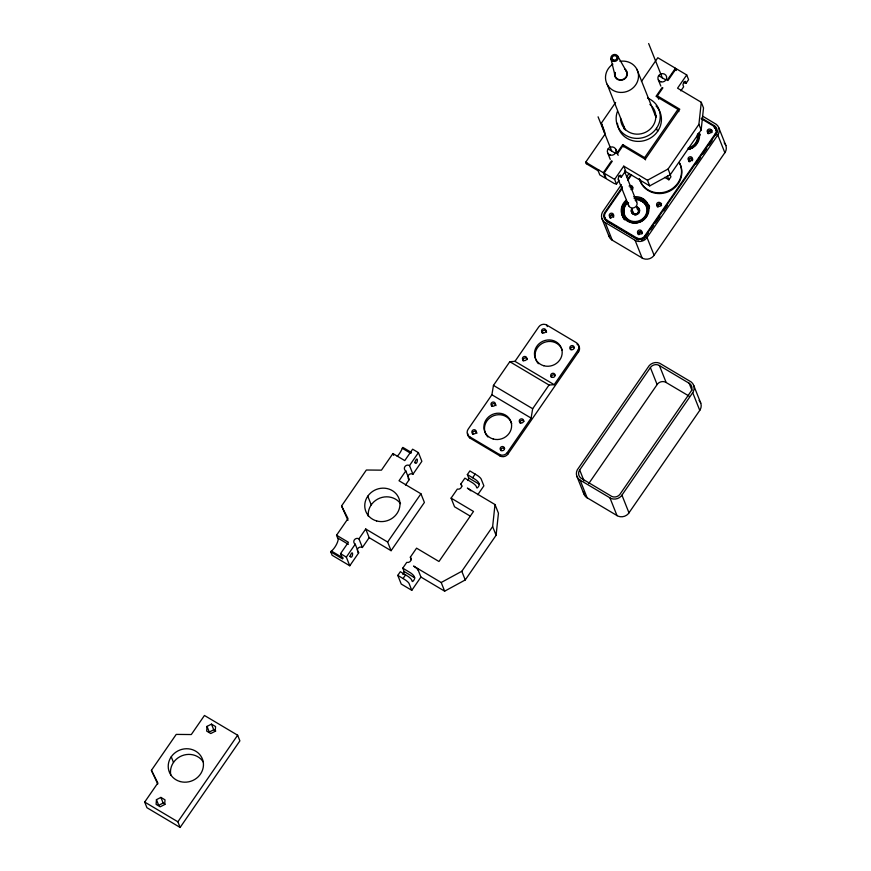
<?xml version="1.0" encoding="UTF-8"?>
<svg xmlns="http://www.w3.org/2000/svg" width="871" height="871" viewBox="0 0 871 871"><rect width="100%" height="100%" fill="white"/><g stroke="black" fill="none" stroke-linecap="round" stroke-linejoin="round"><path stroke-width="1.31" d="M156.453 799.665L156.094 804.369L160.199 806.807L164.663 804.543L165.011 799.839L160.906 797.401L156.453 799.665L158.696 805.316L163.149 803.051L165.207 804.271M207.026 726.392L206.667 731.096L210.771 733.534L215.224 731.27L215.583 726.566L211.479 724.128L207.026 726.392L209.269 732.043L213.722 729.778L215.779 730.998M417.492 568.404L420.933 577.059L444.646 591.169L465.245 579.955L496.089 535.273L492.638 526.607L495 504.549L467.368 488.119L468.642 488.979A5.574 1.187 34.6 0 1 470.895 490.852M496.089 535.273L498.452 513.215L495 504.549M624.485 170.89L649.712 185.893L670.322 174.679L701.155 130.008L698.912 124.357L701.275 102.288L677.562 88.189L686.707 74.939L676.157 68.657L667.926 80.578M701.155 130.008L703.518 107.939L701.275 102.288M578.148 345.112A5.803 5.4 -21.7 0 1 578.573 351.721L507.924 454.074A5.803 5.4 -21.7 0 1 499.932 455.914L470.242 438.255L469.643 436.752A5.803 5.4 -21.7 0 1 468.108 429.251L491.897 394.781L493.454 385.396L509.807 361.705L514.968 361.356L554.174 384.677L577.974 350.207A5.803 5.4 -21.7 0 0 576.428 342.717L546.738 325.057A5.803 5.4 -21.7 0 0 538.757 326.886L514.968 361.356M469.643 436.752L499.333 454.401A5.803 5.4 -21.7 0 0 507.314 452.572L531.114 418.102L532.671 408.717L549.024 385.026L554.174 384.677M621.393 184.587L602.405 212.219A8.808 8.198 -21.7 0 0 604.42 222.018L635.993 240.799A8.808 8.198 -21.7 0 0 646.434 238.393L718.357 134.188A8.808 8.198 -21.7 0 0 716.343 124.39L702.886 116.311M608.687 235.224A8.808 8.198 -21.7 0 0 611.464 239.721L643.038 258.502A8.808 8.198 -21.7 0 0 653.479 256.096L725.401 151.892A8.808 8.198 -21.7 0 0 724.193 142.822M579.683 469.97L579.269 470.667A6.587 6.13 -21.7 0 0 580.772 477.994L611.867 496.481A6.587 6.13 -21.7 0 0 619.662 494.695L691.269 390.948A6.587 6.13 -21.7 0 0 689.767 383.632L658.661 365.134A6.587 6.13 -21.7 0 0 650.866 366.92L579.683 469.97L584.016 480.868M692.717 392.679L693.24 391.798A8.808 8.198 -21.7 0 0 691.226 381.999L659.652 363.218A8.808 8.198 -21.7 0 0 649.222 365.613L577.299 469.817A8.808 8.198 -21.7 0 0 579.313 479.627L610.887 498.397A8.808 8.198 -21.7 0 0 621.317 496.002L692.717 392.679L699.761 410.383L628.361 513.705A8.808 8.198 -21.7 0 1 617.931 516.1L586.357 497.33A8.808 8.198 -21.7 0 1 583.428 491.767M699.761 410.383L700.284 409.501A8.808 8.198 -21.7 0 0 699.075 400.431M151.412 770.345L176.225 734.405L191.293 734.547L204.456 715.472L237.641 735.211L239.895 740.851L180.123 827.45L146.938 807.711L144.695 802.06L157.858 782.996L151.412 770.345L157.771 784.042M585.693 162.202L603.342 172.698L605.595 178.348L599.803 174.908L598.159 170.77L586.303 163.715L585.693 162.202L605.04 134.199L601.328 123.17L615.612 102.484M347.954 520.368L341.563 505.953L366.364 470.013L381.444 470.155L392.919 453.551L404.765 460.596L412.636 449.196L418.428 452.648L421.869 461.314L412.952 474.227A3.332 3.103 -21.7 0 0 407.813 476.84M641.448 81.439L657.801 57.736L675.45 68.232L676.342 70.497M586.303 163.715L586.902 162.855M418.428 452.648L409.512 465.56A3.332 3.103 -21.7 0 0 404.928 466.616A3.332 3.103 -21.7 0 0 405.81 470.928L399.027 480.748L420.943 493.792L424.395 502.447L391.09 550.701L387.639 542.034L365.722 529.002L358.939 538.833A3.332 3.103 -21.7 0 0 354.355 539.889A3.332 3.103 -21.7 0 0 355.237 544.19L358.689 552.856L349.772 565.769L332.123 555.273L330.773 551.876L331.372 551.016A7.828 2.319 -59.3 0 0 336.783 543.842A7.828 2.319 -59.3 0 0 337.61 537.919L336.544 535.219L348.008 518.604L341.563 505.953M397.198 456.295A7.828 2.319 -59.3 0 0 402.271 448.282L402.87 447.411L411.493 452.539M598.159 170.77L598.758 169.91M603.342 172.698L611.518 160.863M616.712 153.329L622.743 144.597L644.66 157.629L645.563 159.894M662.08 87.601L656.048 96.343L677.965 109.376L678.868 111.64M667.273 80.078L675.45 68.232M330.773 551.876L342.63 558.932L340.528 553.662L348.4 542.274L336.544 535.219M616.483 184.108L614.61 179.404L623.756 166.143L625.628 170.858L621.437 176.933L620.707 175.311A2.221 0.664 -59.3 0 0 619.183 176.345A2.221 0.664 -59.3 0 0 618.247 178.882L618.965 180.515L616.483 184.108L614.186 183.465L606.303 178.773L604.049 173.122L612.28 161.2M617.299 153.927L622.83 145.903L645.248 159.241L679.783 109.202L657.376 95.864L662.907 87.851M349.772 565.769L346.32 557.113L355.237 544.19M357.241 550.113A3.332 3.103 -21.7 0 1 362.39 547.5L369.173 537.668L365.722 529.002M405.483 485.049L409.261 479.583L405.81 470.928M680.839 90.867L683.637 86.817L683.006 85.053A2.221 0.664 -59.3 0 1 683.942 82.516A2.221 0.664 -59.3 0 1 685.477 81.482L686.098 83.246L683.757 82.658M180.123 827.45L177.88 821.799L237.641 735.211M626.772 176.791L629.08 173.449M622.471 186.764L604.376 213.057A6.587 6.13 -21.7 0 0 605.889 220.385L636.984 238.872A6.587 6.13 -21.7 0 0 644.78 237.086L716.387 133.35A6.587 6.13 -21.7 0 0 714.873 126.023L701.645 118.086M627.849 178.969L630.92 174.516M622.34 188.245L605.454 212.72A5.803 5.4 -21.7 0 0 606.989 220.221L607.588 221.724L637.278 239.383A5.803 5.4 -21.7 0 0 638.617 239.961M627.719 180.46L631.562 174.897M644.66 157.629L677.965 109.376M387.639 542.034L420.943 493.792M623.756 166.143L647.469 180.243L668.068 169.028L698.912 124.357M420.933 577.059L411.787 590.32L401.226 584.038L397.786 575.383L400.312 571.714L408.216 576.526A5.574 1.187 34.6 0 1 411.613 579.857L412.212 581.382A2.221 0.664 -59.3 0 0 413.747 580.347A2.221 0.664 -59.3 0 0 414.683 577.8L414.073 576.286A5.574 1.187 34.6 0 0 410.687 572.955L402.783 568.142L406.757 562.372A3.332 3.103 -21.7 0 0 410.339 557.19L416.567 548.164L438.973 561.49L473.508 511.451L451.102 498.125L457.329 489.099A3.332 3.103 -21.7 0 0 460.911 483.917L464.885 478.157L472.79 482.97A5.574 1.187 34.6 0 1 476.187 486.301L476.796 487.814A2.221 0.664 -59.3 0 0 478.321 486.78A2.221 0.664 -59.3 0 0 479.257 484.243L478.658 482.73A5.574 1.187 34.6 0 0 475.261 479.388L467.357 474.575L469.883 470.917L477.787 475.729A5.574 1.187 34.6 0 1 481.184 479.061L483.884 485.855L477.787 494.695M397.786 575.383L403.055 578.518L405.592 574.849M472.637 477.722L475.163 474.053M606.989 220.221L636.679 237.881A5.803 5.4 -21.7 0 0 644.66 236.041L715.309 133.688A5.803 5.4 -21.7 0 0 713.774 126.186L701.209 118.717M648.329 233.101L645.259 237.543L644.66 236.041M650.637 229.77L653.707 225.317M655.242 223.096L659.848 216.422M663.68 210.858L667.524 205.306M695.962 164.096L700.567 157.433M702.864 154.091L706.697 148.538M709.005 145.196L712.075 140.754M418.232 570.265A5.574 1.187 34.6 0 0 414.836 566.934L413.562 566.063L441.194 582.503L461.804 571.289L492.638 526.607M588.731 483.579L657.616 383.871A6.587 6.13 -21.7 0 1 665.411 382.086L688.994 396.044M664.725 177.336L668.874 179.796L670.953 176.791L669.951 174.298M626.772 202.126L624.387 204.794A13.892 12.934 -21.7 0 0 624.649 219.753M623.93 204.685L623.745 204.239M619.183 176.225L621.437 176.933L619.379 175.496M619.183 175.735L621.437 176.933M403.055 578.518L405.69 580.195A5.574 1.187 34.6 0 1 409.087 583.526L411.787 590.32M658.639 75.635L665.934 79.98M608.067 148.908L615.362 153.242M604.049 173.122L614.61 179.404M509.807 361.705L549.024 385.026M493.454 385.396L532.671 408.717M491.897 394.781L531.114 418.102M467.357 474.575L468.707 477.961L479.257 484.243M402.271 448.282L410.894 453.41M470.242 516.122L454.553 506.791L451.102 498.125M369.173 537.668L391.09 550.701M402.783 568.142L404.122 571.528L414.683 577.8M337.61 537.919L348.389 544.331M340.528 553.662L346.32 557.113M331.372 551.016L343.218 558.061M144.695 802.06L177.88 821.799M684.073 81.776L686.098 83.246L688.58 79.642L686.707 74.939M617.833 56.256L626.401 71.368M718.825 127.852L725.881 145.555M714.22 125.566L716.147 130.41M717.824 135.07L724.879 152.773M713.774 126.186L714.372 127.689A5.803 5.4 -21.7 0 1 716.583 133.884M715.309 133.688L715.908 135.19A5.803 5.4 -21.7 0 0 716.289 134.559M648.655 43.55L662.385 78.052M658.324 79.816L660.817 86.098M657.376 95.864L658.726 99.261M636.853 69.234L656.005 117.345M656.462 128.32L657.67 131.336M668.068 169.028L670.322 174.679M667.382 176.062L668.874 179.796M647.469 180.243L649.712 185.893M607.152 84.313L625.324 129.953M622.743 144.597L623.647 146.851M615.666 149.061L618.17 155.343M624.67 171.663L636.657 201.8M647.066 237.587L654.121 255.29M598.083 116.823L611.812 151.314M607.751 153.089L610.244 159.36M618.247 179.459L628.731 205.817M636.679 237.881L637.278 239.383M693.719 385.45L700.763 403.164M635.101 240.342L642.145 258.045M689.113 383.175L691.999 390.448M605.247 222.584L612.291 240.287M601.926 218.556L608.981 236.259M659.38 365.493L666.13 382.445M650.365 367.573L657.104 384.514M577.974 350.207L578.573 351.721M621.959 495.196L629.004 512.899M546.738 325.057L547.336 326.56M609.983 497.94L617.027 515.643M580.13 480.193L587.174 497.896M576.82 476.165L583.864 493.868M507.314 452.572L507.924 454.074M499.333 454.401L499.932 455.914M460.911 483.917L461.891 486.399M461.804 571.289L465.245 579.955M409.512 465.56L412.952 474.227M392.919 453.551L393.627 455.348M441.194 582.503L444.646 591.169M410.339 557.19L411.319 559.672M367.78 496.198L371.231 504.864M358.939 538.833L362.39 547.5M211.479 724.128L213.722 729.778M171.249 756.79L173.492 762.441M160.906 797.401L163.149 803.051M601.328 123.17L603.124 127.689M603.57 128.821L604.801 132.49M610.887 58.771L615.013 75.505M170.792 775.092A17.779 16.549 -21.7 0 1 181.974 755.734A17.779 16.549 -21.7 0 1 203.389 762.136M577.027 344.219A5.803 5.4 -21.7 0 1 577.625 344.633M491.614 406.115A2.221 2.069 -21.7 0 1 493.639 403.534A2.221 2.069 -21.7 0 1 495.969 405.657M472.681 434.324A2.221 2.069 -21.7 0 1 474.238 431.287A2.221 2.069 -21.7 0 1 476.851 433.355M500.76 450.623A2.221 2.069 -21.7 0 1 504.592 448.685M487.869 436.981A14.001 13.032 -21.7 0 1 491.745 416.61A14.001 13.032 -21.7 0 1 511.691 423.644M538.441 363.708A14.001 13.032 -21.7 0 1 537.015 361.911M536.449 360.932A14.001 13.032 -21.7 0 1 543.972 342.543A14.001 13.032 -21.7 0 1 562.263 350.371M551.332 377.35A2.221 2.069 -21.7 0 1 555.165 375.412M523.253 361.051A2.221 2.069 -21.7 0 1 524.527 358.101A2.221 2.069 -21.7 0 1 527.39 359.549M542.372 333.353A2.221 2.069 -21.7 0 1 543.929 330.316A2.221 2.069 -21.7 0 1 546.542 332.395M570.451 349.652A2.221 2.069 -21.7 0 1 574.283 347.714M470.242 438.255A5.803 5.4 -21.7 0 1 467.738 433.464M519.878 422.925A2.221 2.069 -21.7 0 1 524.026 421.422M409.261 479.583A3.332 3.103 -21.7 0 1 408.14 478.419M358.689 552.856A3.332 3.103 -21.7 0 1 357.567 551.681M368.346 516.449A17.779 16.549 -21.7 0 1 379.702 498.158A17.779 16.549 -21.7 0 1 400.518 503.656M404.122 571.528A2.221 0.664 -59.3 0 1 402.859 574.501M468.707 477.961A2.221 0.664 -59.3 0 1 467.771 480.509M649.886 104.411A17.779 16.549 -21.7 0 1 645.378 132.37A17.779 16.549 -21.7 0 1 620.588 118.173M647.534 98.075A22.265 20.73 -21.7 0 1 658.487 124.705A22.265 20.73 -21.7 0 1 630.266 137.346A22.265 20.73 -21.7 0 1 617.354 111.597M656.059 105.99A22.265 20.73 -21.7 0 1 647.991 139.327A22.265 20.73 -21.7 0 1 617.419 123.29M624.169 129.028A17.779 16.549 -21.7 0 1 624.028 126.839M654.948 114.558A17.779 16.549 -21.7 0 1 656.342 116.235M635.166 200.232A4.442 4.137 -21.7 0 1 636.549 205.665A4.442 4.137 -21.7 0 1 630.898 207.712A4.442 4.137 -21.7 0 1 628.535 202.638M689.179 161.777A2.221 2.069 -21.7 0 1 689.625 158.642A2.221 2.069 -21.7 0 1 692.826 159.328M624.463 219.59A14.001 13.032 -21.7 0 1 626.608 201.822M634.262 198.327A14.001 13.032 -21.7 0 1 649.32 208.213M638.291 234.604A2.221 2.069 -21.7 0 1 639.575 231.653A2.221 2.069 -21.7 0 1 642.428 233.101M644.268 238.665A5.803 5.4 -21.7 0 1 643.669 239.122M642.319 239.808A5.803 5.4 -21.7 0 1 641.589 240.015M610.331 218.229A2.221 2.069 -21.7 0 1 610.016 217.794M609.842 217.282A2.221 2.069 -21.7 0 1 613.663 215.344M657.409 206.906A2.221 2.069 -21.7 0 1 658.694 203.956A2.221 2.069 -21.7 0 1 661.546 205.404M607.588 221.724A5.803 5.4 -21.7 0 1 605.073 217.652M630.158 187.254A2.221 2.069 -21.7 0 1 632.782 187.646M707.981 133.633A2.221 2.069 -21.7 0 1 709.266 130.683A2.221 2.069 -21.7 0 1 712.119 132.131M699.228 132.762A14.001 13.032 -21.7 0 1 699.892 134.94M699.293 133.437A14.001 13.032 -21.7 0 1 688.297 149.366M633.663 196.813A14.001 13.032 -21.7 0 1 648.645 212.034A14.001 13.032 -21.7 0 1 628.002 221.474A14.001 13.032 -21.7 0 1 626.009 200.319M629.08 186.067A2.221 2.069 -21.7 0 1 632.498 186.579A2.221 2.069 -21.7 0 1 630.942 189.606M661.187 203.357A4.442 4.137 -21.7 0 1 661.535 203.781M630.397 187.711A1.666 1.557 -21.7 0 1 632.684 189.53M658.138 206.982A1.666 1.557 -21.7 0 1 658.868 204.435A1.666 1.557 -21.7 0 1 661.035 205.937M613.652 216.825A1.666 1.557 -21.7 0 1 613.565 217.227M611.072 218.131A1.666 1.557 -21.7 0 1 611.094 215.518A1.666 1.557 -21.7 0 1 613.62 216.411M639.02 234.68A1.666 1.557 -21.7 0 1 639.956 232.078A1.666 1.557 -21.7 0 1 641.829 234.038M622.068 207.505A14.557 13.555 -21.7 0 1 626.249 201.451M640.403 198.196A14.557 13.555 -21.7 0 1 643.778 199.633M648.666 204.761A14.557 13.555 -21.7 0 1 649.559 206.95M636.864 208.082A3.615 3.364 -21.7 0 1 638.04 213.798M637.256 214.32A3.615 3.364 -21.7 0 1 633.685 214.244M632.988 213.689A3.615 3.364 -21.7 0 1 632.128 211.272M637.234 209.105A2.776 2.591 -21.7 0 1 636.897 213.635A2.776 2.591 -21.7 0 1 632.945 211.283M627.534 202.475A12.227 11.377 -21.7 0 0 628.688 220.603A12.227 11.377 -21.7 0 0 646.913 213.994A12.227 11.377 -21.7 0 0 636.331 199.285L636.211 199.622A11.671 10.866 -21.7 0 1 646.315 213.667A11.671 10.866 -21.7 0 1 628.916 219.971A11.671 10.866 -21.7 0 1 627.817 202.66M639.739 200.526A12.227 11.377 -21.7 0 1 647.893 211.326A12.227 11.377 -21.7 0 1 639.107 222.453M638.084 222.736A12.227 11.377 -21.7 0 1 624.039 209.323M636.745 206.83A4.17 3.876 -21.7 0 1 639.162 212.012A4.17 3.876 -21.7 0 1 633.391 214.103A4.17 3.876 -21.7 0 1 631.976 208.561M639.183 208.898A4.17 3.876 -21.7 0 1 639.368 211.871M638.889 212.807A4.17 3.876 -21.7 0 1 638.171 213.613M637.278 214.212A4.17 3.876 -21.7 0 1 634.121 214.538M633.163 214.124A4.17 3.876 -21.7 0 1 631.758 212.666M631.421 211.707A4.17 3.876 -21.7 0 1 632.052 208.746M636.821 207.015A4.17 3.876 -21.7 0 1 638.585 208.071M637.474 207.875A3.615 3.364 -21.7 0 1 638.432 212.546A3.615 3.364 -21.7 0 1 633.467 213.678A3.615 3.364 -21.7 0 1 632.509 209.018M634.36 198.653A13.892 12.934 -21.7 0 1 649.298 208.463M711.759 130.095A4.442 4.137 -21.7 0 1 712.108 130.508M708.711 133.709A1.666 1.557 -21.7 0 1 709.44 131.173A1.666 1.557 -21.7 0 1 711.607 132.664M689.919 161.668A1.666 1.557 -21.7 0 1 689.397 159.633A1.666 1.557 -21.7 0 1 691.52 158.87A1.666 1.557 -21.7 0 1 692.401 160.765M697.932 134.776A12.227 11.377 -21.7 0 1 688.34 148.68M697.671 133.666A12.227 11.377 -21.7 0 1 694.285 146.611M693.468 147.264A12.227 11.377 -21.7 0 1 691.65 148.386M690.681 148.821A12.227 11.377 -21.7 0 1 688.656 149.464M697.312 134.711A11.671 10.866 -21.7 0 1 688.155 147.983M699.206 133.034A13.892 12.934 -21.7 0 1 699.87 135.19M619.934 61.329A16.669 15.515 -21.7 0 1 638.029 79.827A16.669 15.515 -21.7 0 1 612.465 89.996A16.669 15.515 -21.7 0 1 612.912 64.127M624.561 68.907A6.5 6.053 -21.7 0 1 626.587 76.844A6.5 6.053 -21.7 0 1 618.334 79.838A6.5 6.053 -21.7 0 1 614.872 72.424M625.53 70.159A6.108 5.694 -21.7 0 1 622.112 79.718A6.108 5.694 -21.7 0 1 615.231 72.533M679.391 162.648A21.666 20.175 -21.7 0 1 667.524 191.195A21.666 20.175 -21.7 0 1 639.314 178.566M679.685 163.4A21.666 20.175 -21.7 0 1 667.828 191.947A21.666 20.175 -21.7 0 1 639.608 179.328M349.924 556.34C353.016 560.684 353.909 546.629 349.924 556.34M414.694 462.501C417.775 466.856 418.668 452.8 414.694 462.501M180.09 781.527A17.779 16.549 -21.7 0 0 203.139 761.494A17.779 16.549 -21.7 0 0 174.298 753.382A17.779 16.549 -21.7 0 0 180.09 781.527M520.727 422.925A2.221 2.069 -21.7 0 0 523.613 420.421A2.221 2.069 -21.7 0 0 519.998 419.408A2.221 2.069 -21.7 0 0 520.727 422.925M543.787 365.744A14.001 13.032 -21.7 0 0 561.947 349.968A14.001 13.032 -21.7 0 0 539.236 343.577A14.001 13.032 -21.7 0 0 543.787 365.744M552.181 377.361A2.221 2.069 -21.7 0 0 555.056 374.857A2.221 2.069 -21.7 0 0 551.452 373.844A2.221 2.069 -21.7 0 0 552.181 377.361M571.3 349.663A2.221 2.069 -21.7 0 0 574.174 347.159A2.221 2.069 -21.7 0 0 570.57 346.146A2.221 2.069 -21.7 0 0 571.3 349.663M543.025 332.842A2.221 2.069 -21.7 0 0 545.91 330.338A2.221 2.069 -21.7 0 0 542.306 329.325A2.221 2.069 -21.7 0 0 543.025 332.842M523.907 360.54A2.221 2.069 -21.7 0 0 526.792 358.046A2.221 2.069 -21.7 0 0 523.188 357.023A2.221 2.069 -21.7 0 0 523.907 360.54M501.609 450.623A2.221 2.069 -21.7 0 0 504.494 448.13A2.221 2.069 -21.7 0 0 500.879 447.106A2.221 2.069 -21.7 0 0 501.609 450.623M492.453 406.115A2.221 2.069 -21.7 0 0 495.338 403.611A2.221 2.069 -21.7 0 0 491.734 402.598A2.221 2.069 -21.7 0 0 492.453 406.115M493.215 439.006A14.001 13.032 -21.7 0 0 511.375 423.241A14.001 13.032 -21.7 0 0 488.664 416.85A14.001 13.032 -21.7 0 0 493.215 439.006M473.334 433.812A2.221 2.069 -21.7 0 0 476.219 431.308A2.221 2.069 -21.7 0 0 472.615 430.296A2.221 2.069 -21.7 0 0 473.334 433.812M376.62 520.934A17.779 16.549 -21.7 0 0 399.669 500.901A17.779 16.549 -21.7 0 0 370.828 492.79A17.779 16.549 -21.7 0 0 376.62 520.934M610.277 155.092A4.442 4.137 -21.7 0 0 616.037 150.084A4.442 4.137 -21.7 0 0 608.829 148.059A4.442 4.137 -21.7 0 0 610.277 155.092M660.849 81.82A4.442 4.137 -21.7 0 0 666.609 76.811A4.442 4.137 -21.7 0 0 659.401 74.786A4.442 4.137 -21.7 0 0 660.849 81.82M689.527 160.83A2.221 2.069 -21.7 0 0 692.401 158.326A2.221 2.069 -21.7 0 0 688.798 157.313A2.221 2.069 -21.7 0 0 689.527 160.83M708.646 133.132A2.221 2.069 -21.7 0 0 711.52 130.628A2.221 2.069 -21.7 0 0 707.916 129.616A2.221 2.069 -21.7 0 0 708.646 133.132M658.073 206.405A2.221 2.069 -21.7 0 0 660.947 203.901A2.221 2.069 -21.7 0 0 657.344 202.889A2.221 2.069 -21.7 0 0 658.073 206.405M610.68 217.282A2.221 2.069 -21.7 0 0 613.565 214.778A2.221 2.069 -21.7 0 0 609.961 213.765A2.221 2.069 -21.7 0 0 610.68 217.282M638.955 234.103A2.221 2.069 -21.7 0 0 641.829 231.599A2.221 2.069 -21.7 0 0 638.225 230.586A2.221 2.069 -21.7 0 0 638.955 234.103M613.304 61.308A3.724 3.473 -21.7 0 0 618.138 57.105A3.724 3.473 -21.7 0 0 612.095 55.406A3.724 3.473 -21.7 0 0 613.304 61.308M613.739 60.088A2.373 2.21 -21.7 0 0 616.82 57.41A2.373 2.21 -21.7 0 0 612.966 56.321A2.373 2.21 -21.7 0 0 613.739 60.088"/></g></svg>
